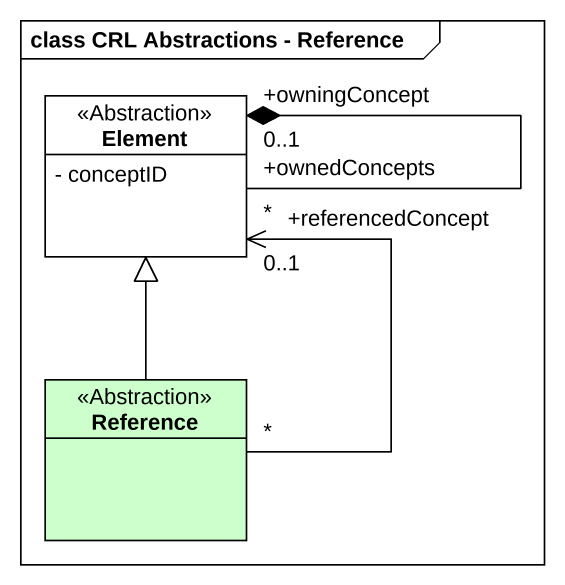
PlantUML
@startuml
mainframe class CRL Abstractions - Reference
hide circle
hide empty members
skinparam classAttributeIconSize 0
class Element <<Abstraction>> #FFFFFF {
  - conceptID
}
class Reference <<Abstraction>> #CCFFCC
Element "+ownedConcepts\n*" --* "+owningConcept\n0..1" Element
Reference -up-|> Element
Reference "*" -up-> "+referencedConcept\n0..1" Element
@enduml
